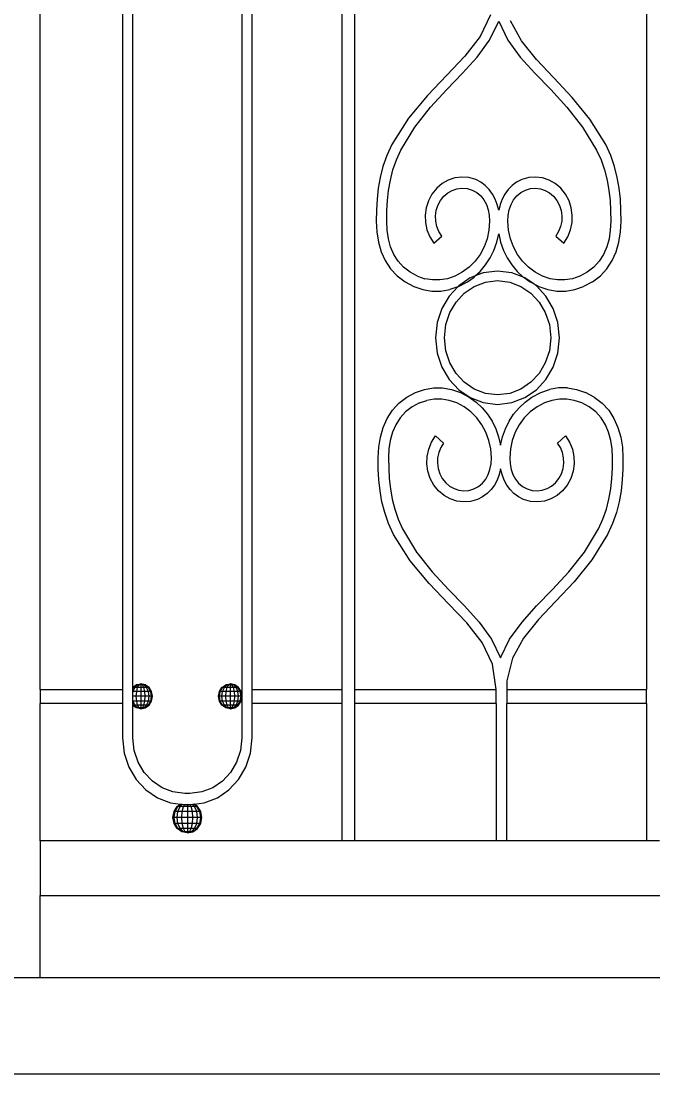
# Model space of a CAD drawing. Header units: millimetres. Extents: x 1832547 to 2001569, y -558009 to -417808.
# Drawn here: x 1896985 to 1897446, y -523644 to -522876 of the extents above; entities that cross this region are included whole.
import ezdxf

# ---------------------------------------------------------------- set-up
doc = ezdxf.new("R2010")
doc.units = ezdxf.units.MM
doc.header["$MEASUREMENT"] = 0
doc.linetypes.add('CENTER', pattern=[2, 1.25, -0.25, 0.25, -0.25])
doc.layers.get('0').update_dxf_attribs({"linetype": 'CONTINUOUS'})
doc.layers.get('DEFPOINTS').update_dxf_attribs({"linetype": 'CONTINUOUS'})
for name, color, linetype, lineweight in [('CA.manh 08', 8, 'CONTINUOUS', 9), ('CA.thay 145', 145, 'CONTINUOUS', 18), ('CA.tim 67', 67, 'CENTER', 9), ('CA_manh 08', 8, 'CONTINUOUS', 9)]:
    doc.layers.add(name, color=color, linetype=linetype, lineweight=lineweight)
doc.styles.get("Standard").update_dxf_attribs({"font": 'roman.shx'})
doc.dimstyles.new('CA 70', dxfattribs={"dimscale": 0.7, "dimtxt": 220, "dimasz": 60, "dimexe": 160, "dimexo": 0, "dimgap": 30, "dimtad": 1, "dimdec": 0, "dimrnd": 5, "dimzin": 0, "dimdsep": 46, "dimtxsty": 'Standard', "dimblk": 'ARCHTICK', "dimcen": 0.09, "dimdle": 160, "dimclrd": 256, "dimclre": 256, "dimclrt": 255, "dimadec": 0, "dimazin": 0, "dimtfac": 1, "dimtdec": 0, "dimtix": 1, "dimtmove": 2, "dimatfit": 3, "dimldrblk": 'DOT', "dimfxl": 600, "dimfxlon": 1, "dimtolj": 1, "dimtzin": 0, "dimarcsym": 0})

# ---------------------------------------------------------------- blocks, each defined once
blk = doc.blocks.new('wt45t')
at = {"layer": 'CA_manh 08'}
for p, q in [((1919481.96, -518573.66), (1919481.96, -518060.62)), ((1919541.92, -518060.62), (1919541.92, -518573.66)), ((1919549.49, -518571.89), (1919549.49, -518062)), ((1919628.94, -518062.36), (1919628.94, -518578.55)), ((1919636.51, -518573.66), (1919636.51, -518061.39)), ((1919701.68, -518061.39), (1919701.68, -518573.66)), ((1919711.13, -518573.66), (1919711.13, -518061.39)), ((1919923.75, -518061.39), (1919923.75, -518573.66)), ((1919810.14, -518081.69), (1919802.55, -518097.48)), ((1919809.47, -518100.11), (1919816.09, -518086.4)), ((1919816.09, -518086.4), (1919822.71, -518100.11)), ((1919832.75, -518100.79), (1919824.7, -518086.17)), ((1919802.55, -518097.48), (1919791.5, -518111.83)), ((1919800.47, -518112.51), (1919809.47, -518100.11)), ((1919822.71, -518100.11), (1919831.7, -518112.51)), ((1919843.64, -518114.34), (1919832.75, -518100.79)), ((1919791.5, -518111.83), (1919778.25, -518125.81)), ((1919789.81, -518124.32), (1919800.47, -518112.51)), ((1919831.7, -518112.51), (1919842.36, -518124.32)), ((1919856.28, -518127.74), (1919843.64, -518114.34)), ((1919778.25, -518125.81), (1919764.08, -518140.52)), ((1919778.2, -518136.28), (1919789.81, -518124.32)), ((1919842.36, -518124.32), (1919853.98, -518136.28)), ((1919869.62, -518141.94), (1919856.28, -518127.74)), ((1919766.33, -518149.11), (1919778.2, -518136.28)), ((1919853.98, -518136.28), (1919865.84, -518149.11)), ((1919764.08, -518140.52), (1919750.28, -518157.02)), ((1919882.57, -518157.84), (1919869.62, -518141.94)), ((1919754.94, -518163.56), (1919766.33, -518149.11)), ((1919865.84, -518149.11), (1919877.24, -518163.56)), ((1919750.28, -518157.02), (1919738.1, -518176.39)), ((1919894.07, -518176.39), (1919882.57, -518157.84)), ((1919744.71, -518180.35), (1919754.94, -518163.56)), ((1919877.24, -518163.56), (1919887.46, -518180.35)), ((1919738.1, -518176.39), (1919734.47, -518184.32)), ((1919741.48, -518187.47), (1919744.71, -518180.35)), ((1919887.46, -518180.35), (1919890.69, -518187.47)), ((1919897.7, -518184.32), (1919894.07, -518176.39)), ((1919734.47, -518184.32), (1919731.7, -518192.26)), ((1919738.97, -518194.76), (1919741.48, -518187.47)), ((1919890.69, -518187.47), (1919893.2, -518194.76)), ((1919900.48, -518192.26), (1919897.7, -518184.32)), ((1919731.7, -518192.26), (1919729.66, -518200.22)), ((1919737.11, -518202.19), (1919738.97, -518194.76)), ((1919893.2, -518194.76), (1919895.07, -518202.19)), ((1919902.51, -518200.22), (1919900.48, -518192.26)), ((1919729.66, -518200.22), (1919728.27, -518208.2)), ((1919735.8, -518209.69), (1919737.11, -518202.19)), ((1919774.87, -518204.76), (1919770.87, -518208.16)), ((1919779.34, -518202.24), (1919774.87, -518204.76)), ((1919784.15, -518200.65), (1919779.34, -518202.24)), ((1919789.16, -518200.03), (1919784.15, -518200.65)), ((1919794.25, -518200.43), (1919789.16, -518200.03)), ((1919799.29, -518201.88), (1919794.25, -518200.43)), ((1919803.02, -518203.75), (1919799.29, -518201.88)), ((1919806.31, -518206.16), (1919803.02, -518203.75)), ((1919809.15, -518209.05), (1919806.31, -518206.16)), ((1919825.87, -518206.16), (1919823.02, -518209.05)), ((1919829.15, -518203.75), (1919825.87, -518206.16)), ((1919832.88, -518201.88), (1919829.15, -518203.75)), ((1919837.92, -518200.43), (1919832.88, -518201.88)), ((1919843.01, -518200.03), (1919837.92, -518200.43)), ((1919848.03, -518200.65), (1919843.01, -518200.03)), ((1919852.83, -518202.24), (1919848.03, -518200.65)), ((1919857.3, -518204.76), (1919852.83, -518202.24)), ((1919861.31, -518208.16), (1919857.3, -518204.76)), ((1919895.07, -518202.19), (1919896.37, -518209.69)), ((1919903.91, -518208.2), (1919902.51, -518200.22)), ((1919728.27, -518208.2), (1919727.41, -518216.19)), ((1919734.98, -518217.21), (1919735.8, -518209.69)), ((1919767.46, -518212.4), (1919764.85, -518217.26)), ((1919770.87, -518208.16), (1919767.46, -518212.4)), ((1919773.63, -518217.1), (1919776.09, -518214.03)), ((1919776.09, -518214.03), (1919778.99, -518211.57)), ((1919778.99, -518211.57), (1919782.21, -518209.75)), ((1919782.21, -518209.75), (1919785.68, -518208.6)), ((1919785.68, -518208.6), (1919789.31, -518208.15)), ((1919789.31, -518208.15), (1919792.99, -518208.44)), ((1919792.99, -518208.44), (1919796.65, -518209.49)), ((1919796.65, -518209.49), (1919800.08, -518211.3)), ((1919800.08, -518211.3), (1919802.96, -518213.71)), ((1919802.96, -518213.71), (1919805.29, -518216.64)), ((1919811.55, -518212.36), (1919809.15, -518209.05)), ((1919813.51, -518216.03), (1919811.55, -518212.36)), ((1919820.62, -518212.36), (1919818.67, -518216.03)), ((1919823.02, -518209.05), (1919820.62, -518212.36)), ((1919826.88, -518216.64), (1919829.22, -518213.71)), ((1919829.22, -518213.71), (1919832.1, -518211.3)), ((1919832.1, -518211.3), (1919835.53, -518209.49)), ((1919835.53, -518209.49), (1919839.18, -518208.44)), ((1919839.18, -518208.44), (1919842.87, -518208.15)), ((1919842.87, -518208.15), (1919846.49, -518208.6)), ((1919846.49, -518208.6), (1919849.96, -518209.75)), ((1919849.96, -518209.75), (1919853.19, -518211.57)), ((1919853.19, -518211.57), (1919856.08, -518214.03)), ((1919856.08, -518214.03), (1919858.55, -518217.1)), ((1919864.72, -518212.4), (1919861.31, -518208.16)), ((1919867.32, -518217.26), (1919864.72, -518212.4)), ((1919896.37, -518209.69), (1919897.19, -518217.21)), ((1919904.76, -518216.19), (1919903.91, -518208.2)), ((1919727.41, -518216.19), (1919726.99, -518224.2)), ((1919734.56, -518224.72), (1919734.98, -518217.21)), ((1919764.85, -518217.26), (1919763.19, -518222.44)), ((1919770.54, -518224.38), (1919771.74, -518220.63)), ((1919771.74, -518220.63), (1919773.63, -518217.1)), ((1919805.29, -518216.64), (1919807.09, -518220.04)), ((1919807.09, -518220.04), (1919808.37, -518223.81)), ((1919815.02, -518219.99), (1919813.51, -518216.03)), ((1919816.09, -518224.19), (1919815.02, -518219.99)), ((1919817.15, -518219.99), (1919816.09, -518224.19)), ((1919818.67, -518216.03), (1919817.15, -518219.99)), ((1919823.81, -518223.81), (1919825.08, -518220.04)), ((1919825.08, -518220.04), (1919826.88, -518216.64)), ((1919858.55, -518217.1), (1919860.43, -518220.63)), ((1919860.43, -518220.63), (1919861.64, -518224.38)), ((1919868.98, -518222.44), (1919867.32, -518217.26)), ((1919897.19, -518217.21), (1919897.62, -518224.72)), ((1919905.19, -518224.2), (1919904.76, -518216.19)), ((1919726.99, -518224.2), (1919726.89, -518232.21)), ((1919734.46, -518232.15), (1919734.56, -518224.72)), ((1919763.19, -518222.44), (1919762.46, -518227.8)), ((1919762.46, -518227.8), (1919762.65, -518233.2)), ((1919770.01, -518228.27), (1919770.54, -518224.38)), ((1919770.16, -518232.18), (1919770.01, -518228.27)), ((1919808.37, -518223.81), (1919809.13, -518227.9)), ((1919809.13, -518227.9), (1919809.38, -518232.22)), ((1919822.79, -518232.22), (1919823.04, -518227.9)), ((1919823.04, -518227.9), (1919823.81, -518223.81)), ((1919861.64, -518224.38), (1919862.16, -518228.27)), ((1919862.16, -518228.27), (1919862.01, -518232.18)), ((1919869.72, -518227.8), (1919868.98, -518222.44)), ((1919869.53, -518233.2), (1919869.72, -518227.8)), ((1919897.62, -518224.72), (1919897.72, -518232.15)), ((1919905.28, -518232.21), (1919905.19, -518224.2)), ((1919726.89, -518232.21), (1919727.3, -518239.93)), ((1919734.78, -518238.66), (1919734.46, -518232.15)), ((1919762.65, -518233.2), (1919763.76, -518238.49)), ((1919770.97, -518236), (1919770.16, -518232.18)), ((1919772.45, -518239.65), (1919770.97, -518236)), ((1919809.38, -518232.22), (1919808.93, -518238.71)), ((1919823.24, -518238.71), (1919822.79, -518232.22)), ((1919861.2, -518236), (1919859.73, -518239.65)), ((1919862.01, -518232.18), (1919861.2, -518236)), ((1919868.41, -518238.49), (1919869.53, -518233.2)), ((1919897.72, -518232.15), (1919897.4, -518238.66)), ((1919904.87, -518239.93), (1919905.28, -518232.21)), ((1919727.3, -518239.93), (1919728.5, -518247.36)), ((1919735.72, -518244.93), (1919734.78, -518238.66)), ((1919763.76, -518238.49), (1919765.79, -518243.52)), ((1919765.79, -518243.52), (1919768.73, -518248.15)), ((1919768.73, -518248.15), (1919774.58, -518243)), ((1919774.58, -518243), (1919772.45, -518239.65)), ((1919808.93, -518238.71), (1919807.6, -518244.95)), ((1919814.68, -518247.58), (1919816.09, -518241.46)), ((1919816.09, -518241.46), (1919817.5, -518247.58)), ((1919824.57, -518244.95), (1919823.24, -518238.71)), ((1919859.73, -518239.65), (1919857.6, -518243)), ((1919857.6, -518243), (1919863.45, -518248.15)), ((1919863.45, -518248.15), (1919866.39, -518243.52)), ((1919866.39, -518243.52), (1919868.41, -518238.49)), ((1919897.4, -518238.66), (1919896.46, -518244.93)), ((1919903.68, -518247.36), (1919904.87, -518239.93)), ((1919728.5, -518247.36), (1919730.53, -518254.4)), ((1919737.33, -518250.86), (1919735.72, -518244.93)), ((1919739.67, -518256.36), (1919737.33, -518250.86)), ((1919805.44, -518250.87), (1919802.49, -518256.37)), ((1919807.6, -518244.95), (1919805.44, -518250.87)), ((1919812.6, -518253.43), (1919814.68, -518247.58)), ((1919817.5, -518247.58), (1919819.58, -518253.43)), ((1919826.74, -518250.87), (1919824.57, -518244.95)), ((1919829.68, -518256.37), (1919826.74, -518250.87)), ((1919894.84, -518250.86), (1919892.5, -518256.36)), ((1919896.46, -518244.93), (1919894.84, -518250.86)), ((1919901.65, -518254.4), (1919903.68, -518247.36)), ((1919730.53, -518254.4), (1919733.43, -518260.94)), ((1919742.8, -518261.34), (1919739.67, -518256.36)), ((1919802.49, -518256.37), (1919798.81, -518261.35)), ((1919806.55, -518264.08), (1919809.88, -518258.95)), ((1919809.88, -518258.95), (1919812.6, -518253.43)), ((1919819.58, -518253.43), (1919822.3, -518258.95)), ((1919822.3, -518258.95), (1919825.63, -518264.08)), ((1919833.37, -518261.35), (1919829.68, -518256.37)), ((1919892.5, -518256.36), (1919889.38, -518261.34)), ((1919898.75, -518260.94), (1919901.65, -518254.4)), ((1919733.43, -518260.94), (1919737.25, -518266.87)), ((1919737.25, -518266.87), (1919742.03, -518272.07)), ((1919746.75, -518265.72), (1919742.8, -518261.34)), ((1919751.59, -518269.39), (1919746.75, -518265.72)), ((1919794.44, -518265.72), (1919789.44, -518269.39)), ((1919798.81, -518261.35), (1919794.44, -518265.72)), ((1919802.64, -518268.74), (1919806.55, -518264.08)), ((1919825.63, -518264.08), (1919829.53, -518268.74)), ((1919837.73, -518265.72), (1919833.37, -518261.35)), ((1919842.74, -518269.39), (1919837.73, -518265.72)), ((1919885.42, -518265.72), (1919880.58, -518269.39)), ((1919889.38, -518261.34), (1919885.42, -518265.72)), ((1919890.15, -518272.07), (1919894.93, -518266.87)), ((1919894.93, -518266.87), (1919898.75, -518260.94)), ((1919742.03, -518272.07), (1919747.81, -518276.43)), ((1919756.94, -518272.22), (1919751.59, -518269.39)), ((1919756.94, -518272.22), (1919762.35, -518274.1)), ((1919767.79, -518275.03), (1919762.35, -518274.1)), ((1919773.25, -518275.03), (1919767.79, -518275.03)), ((1919778.7, -518274.09), (1919773.25, -518275.03)), ((1919784.1, -518272.21), (1919778.7, -518274.09)), ((1919789.44, -518269.39), (1919784.1, -518272.21)), ((1919795.36, -518273.51), (1919786.96, -518279.25)), ((1919793.23, -518276.43), (1919798.19, -518272.88)), ((1919799.03, -518272.1), (1919795.36, -518273.51)), ((1919798.19, -518272.88), (1919799.03, -518272.1)), ((1919799.03, -518272.1), (1919802.64, -518268.74)), ((1919804.87, -518269.85), (1919799.03, -518272.1)), ((1919815.23, -518268.57), (1919804.87, -518269.85)), ((1919825.6, -518269.85), (1919815.23, -518268.57)), ((1919834.58, -518273.31), (1919825.6, -518269.85)), ((1919829.53, -518268.74), (1919833.98, -518272.88)), ((1919833.98, -518272.88), (1919834.58, -518273.31)), ((1919834.58, -518273.31), (1919838.95, -518276.43)), ((1919835.11, -518273.51), (1919834.58, -518273.31)), ((1919840.84, -518277.42), (1919835.11, -518273.51)), ((1919848.07, -518272.21), (1919842.74, -518269.39)), ((1919853.48, -518274.09), (1919848.07, -518272.21)), ((1919858.92, -518275.03), (1919853.48, -518274.09)), ((1919864.38, -518275.03), (1919858.92, -518275.03)), ((1919869.83, -518274.1), (1919864.38, -518275.03)), ((1919875.23, -518272.22), (1919869.83, -518274.1)), ((1919880.58, -518269.39), (1919875.23, -518272.22)), ((1919884.37, -518276.43), (1919890.15, -518272.07)), ((1919747.81, -518276.43), (1919754.18, -518279.78)), ((1919754.18, -518279.78), (1919760.67, -518282.02)), ((1919760.67, -518282.02), (1919767.23, -518283.13)), ((1919767.23, -518283.13), (1919773.81, -518283.13)), ((1919773.81, -518283.13), (1919780.37, -518282.02)), ((1919786.28, -518279.98), (1919779.96, -518286.77)), ((1919786.28, -518279.98), (1919780.37, -518282.02)), ((1919786.96, -518279.25), (1919786.28, -518279.98)), ((1919786.28, -518279.98), (1919786.85, -518279.78)), ((1919786.85, -518279.78), (1919793.23, -518276.43)), ((1919790.99, -518284.65), (1919798.19, -518279.73)), ((1919798.19, -518279.73), (1919806.35, -518276.59)), ((1919806.35, -518276.59), (1919815.23, -518275.49)), ((1919815.23, -518275.49), (1919824.12, -518276.59)), ((1919824.12, -518276.59), (1919832.28, -518279.73)), ((1919832.28, -518279.73), (1919839.48, -518284.65)), ((1919838.95, -518276.43), (1919840.84, -518277.42)), ((1919840.84, -518277.42), (1919845.32, -518279.78)), ((1919843.51, -518279.25), (1919840.84, -518277.42)), ((1919850.51, -518286.77), (1919843.51, -518279.25)), ((1919845.32, -518279.78), (1919851.81, -518282.02)), ((1919851.81, -518282.02), (1919858.37, -518283.13)), ((1919858.37, -518283.13), (1919864.95, -518283.13)), ((1919864.95, -518283.13), (1919871.51, -518282.02)), ((1919871.51, -518282.02), (1919877.99, -518279.78)), ((1919884.37, -518276.43), (1919877.99, -518279.78)), ((1919779.96, -518286.77), (1919774.62, -518295.79)), ((1919784.99, -518291.1), (1919790.99, -518284.65)), ((1919839.48, -518284.65), (1919845.48, -518291.1)), ((1919855.85, -518295.79), (1919850.51, -518286.77)), ((1919774.62, -518295.79), (1919771.21, -518306.01)), ((1919780.41, -518298.83), (1919784.99, -518291.1)), ((1919845.48, -518291.1), (1919850.06, -518298.83)), ((1919859.26, -518306.01), (1919855.85, -518295.79)), ((1919771.21, -518306.01), (1919770.02, -518317.14)), ((1919777.49, -518307.6), (1919780.41, -518298.83)), ((1919850.06, -518298.83), (1919852.98, -518307.6)), ((1919860.45, -518317.14), (1919859.26, -518306.01)), ((1919776.46, -518317.14), (1919777.49, -518307.6)), ((1919852.98, -518307.6), (1919854.01, -518317.14)), ((1919770.02, -518317.14), (1919771.21, -518328.27)), ((1919777.49, -518326.68), (1919776.46, -518317.14)), ((1919854.01, -518317.14), (1919852.98, -518326.68)), ((1919859.26, -518328.27), (1919860.45, -518317.14)), ((1919771.21, -518328.27), (1919774.62, -518338.49)), ((1919780.41, -518335.45), (1919777.49, -518326.68)), ((1919852.98, -518326.68), (1919850.06, -518335.45)), ((1919855.85, -518338.49), (1919859.26, -518328.27)), ((1919784.99, -518343.18), (1919780.41, -518335.45)), ((1919850.06, -518335.45), (1919845.48, -518343.18)), ((1919774.62, -518338.49), (1919779.96, -518347.51)), ((1919790.99, -518349.63), (1919784.99, -518343.18)), ((1919845.48, -518343.18), (1919839.48, -518349.63)), ((1919850.51, -518347.51), (1919855.85, -518338.49)), ((1919779.96, -518347.51), (1919786.96, -518355.03)), ((1919798.19, -518354.55), (1919790.99, -518349.63)), ((1919839.48, -518349.63), (1919832.28, -518354.55)), ((1919843.51, -518355.03), (1919850.51, -518347.51)), ((1919749.16, -518360.47), (1919755.54, -518357.12)), ((1919755.54, -518357.12), (1919762.02, -518354.89)), ((1919762.02, -518354.89), (1919768.58, -518353.77)), ((1919768.58, -518353.77), (1919775.16, -518353.77)), ((1919775.16, -518353.77), (1919781.72, -518354.89)), ((1919781.72, -518354.89), (1919788.21, -518357.12)), ((1919786.96, -518355.03), (1919795.36, -518360.77)), ((1919788.21, -518357.12), (1919794.58, -518360.47)), ((1919806.35, -518357.69), (1919798.19, -518354.55)), ((1919815.23, -518358.79), (1919806.35, -518357.69)), ((1919824.12, -518357.69), (1919815.23, -518358.79)), ((1919832.28, -518354.55), (1919824.12, -518357.69)), ((1919835.11, -518360.77), (1919843.51, -518355.03)), ((1919840.3, -518360.47), (1919846.68, -518357.12)), ((1919846.68, -518357.12), (1919853.16, -518354.89)), ((1919859.72, -518353.77), (1919853.16, -518354.89)), ((1919866.3, -518353.77), (1919859.72, -518353.77)), ((1919866.3, -518353.77), (1919872.86, -518354.89)), ((1919872.86, -518354.89), (1919879.35, -518357.12)), ((1919885.72, -518360.47), (1919879.35, -518357.12)), ((1919738.6, -518370.04), (1919743.38, -518364.84)), ((1919743.38, -518364.84), (1919749.16, -518360.47)), ((1919752.95, -518367.51), (1919748.11, -518371.18)), ((1919758.29, -518364.69), (1919752.95, -518367.51)), ((1919758.29, -518364.69), (1919763.7, -518362.81)), ((1919769.15, -518361.87), (1919763.7, -518362.81)), ((1919774.61, -518361.87), (1919769.15, -518361.87)), ((1919780.05, -518362.81), (1919774.61, -518361.87)), ((1919785.45, -518364.69), (1919780.05, -518362.81)), ((1919790.79, -518367.51), (1919785.45, -518364.69)), ((1919795.8, -518371.18), (1919790.79, -518367.51)), ((1919794.58, -518360.47), (1919799.55, -518364.02)), ((1919795.36, -518360.77), (1919804.87, -518364.42)), ((1919799.55, -518364.02), (1919804, -518368.16)), ((1919804.87, -518364.42), (1919815.23, -518365.71)), ((1919815.23, -518365.71), (1919825.6, -518364.42)), ((1919825.6, -518364.42), (1919835.11, -518360.77)), ((1919830.89, -518368.16), (1919835.34, -518364.02)), ((1919835.34, -518364.02), (1919840.3, -518360.47)), ((1919844.09, -518367.51), (1919839.09, -518371.18)), ((1919849.43, -518364.69), (1919844.09, -518367.51)), ((1919854.83, -518362.81), (1919849.43, -518364.69)), ((1919860.28, -518361.87), (1919854.83, -518362.81)), ((1919865.74, -518361.87), (1919860.28, -518361.87)), ((1919871.18, -518362.81), (1919865.74, -518361.87)), ((1919876.59, -518364.69), (1919871.18, -518362.81)), ((1919881.93, -518367.51), (1919876.59, -518364.69)), ((1919886.78, -518371.18), (1919881.93, -518367.51)), ((1919885.72, -518360.47), (1919891.5, -518364.84)), ((1919891.5, -518364.84), (1919896.28, -518370.04)), ((1919734.78, -518375.96), (1919738.6, -518370.04)), ((1919748.11, -518371.18), (1919744.15, -518375.56)), ((1919800.16, -518375.56), (1919795.8, -518371.18)), ((1919804, -518368.16), (1919807.9, -518372.83)), ((1919807.9, -518372.83), (1919811.23, -518377.95)), ((1919823.65, -518377.95), (1919826.98, -518372.83)), ((1919826.98, -518372.83), (1919830.89, -518368.16)), ((1919839.09, -518371.18), (1919834.72, -518375.56)), ((1919890.73, -518375.56), (1919886.78, -518371.18)), ((1919896.28, -518370.04), (1919900.1, -518375.96)), ((1919729.85, -518389.54), (1919731.88, -518382.5)), ((1919731.88, -518382.5), (1919734.78, -518375.96)), ((1919741.03, -518380.54), (1919738.69, -518386.05)), ((1919744.15, -518375.56), (1919741.03, -518380.54)), ((1919803.85, -518380.54), (1919800.16, -518375.56)), ((1919806.79, -518386.03), (1919803.85, -518380.54)), ((1919811.23, -518377.95), (1919813.95, -518383.47)), ((1919820.93, -518383.47), (1919823.65, -518377.95)), ((1919831.04, -518380.54), (1919828.09, -518386.03)), ((1919834.72, -518375.56), (1919831.04, -518380.54)), ((1919893.86, -518380.54), (1919890.73, -518375.56)), ((1919896.2, -518386.05), (1919893.86, -518380.54)), ((1919900.1, -518375.96), (1919903, -518382.5)), ((1919903, -518382.5), (1919905.03, -518389.54)), ((1919728.66, -518396.98), (1919729.85, -518389.54)), ((1919738.69, -518386.05), (1919737.07, -518391.98)), ((1919767.14, -518393.38), (1919770.08, -518388.75)), ((1919770.08, -518388.75), (1919775.93, -518393.9)), ((1919808.96, -518391.95), (1919806.79, -518386.03)), ((1919813.95, -518383.47), (1919816.03, -518389.33)), ((1919816.03, -518389.33), (1919817.44, -518395.45)), ((1919817.44, -518395.45), (1919818.85, -518389.33)), ((1919818.85, -518389.33), (1919820.93, -518383.47)), ((1919828.09, -518386.03), (1919825.93, -518391.95)), ((1919858.95, -518393.9), (1919864.8, -518388.75)), ((1919864.8, -518388.75), (1919867.74, -518393.38)), ((1919897.81, -518391.98), (1919896.2, -518386.05)), ((1919905.03, -518389.54), (1919906.23, -518396.98)), ((1919728.24, -518404.69), (1919728.66, -518396.98)), ((1919736.13, -518398.24), (1919735.81, -518404.75)), ((1919737.07, -518391.98), (1919736.13, -518398.24)), ((1919765.12, -518398.41), (1919767.14, -518393.38)), ((1919773.8, -518397.26), (1919772.33, -518400.9)), ((1919775.93, -518393.9), (1919773.8, -518397.26)), ((1919810.29, -518398.2), (1919808.96, -518391.95)), ((1919810.74, -518404.68), (1919810.29, -518398.2)), ((1919824.6, -518398.2), (1919824.14, -518404.68)), ((1919825.93, -518391.95), (1919824.6, -518398.2)), ((1919861.08, -518397.26), (1919858.95, -518393.9)), ((1919862.55, -518400.9), (1919861.08, -518397.26)), ((1919867.74, -518393.38), (1919869.77, -518398.41)), ((1919898.75, -518398.24), (1919897.81, -518391.98)), ((1919899.07, -518404.75), (1919898.75, -518398.24)), ((1919906.23, -518396.98), (1919906.64, -518404.69)), ((1919728.34, -518412.71), (1919728.24, -518404.69)), ((1919735.81, -518404.75), (1919735.91, -518412.18)), ((1919763.81, -518409.1), (1919764, -518403.7)), ((1919764, -518403.7), (1919765.12, -518398.41)), ((1919771.52, -518404.73), (1919771.37, -518408.63)), ((1919772.33, -518400.9), (1919771.52, -518404.73)), ((1919810.48, -518409.01), (1919810.74, -518404.68)), ((1919824.14, -518404.68), (1919824.4, -518409.01)), ((1919863.37, -518404.73), (1919862.55, -518400.9)), ((1919863.52, -518408.63), (1919863.37, -518404.73)), ((1919869.77, -518398.41), (1919870.88, -518403.7)), ((1919870.88, -518403.7), (1919871.07, -518409.1)), ((1919898.97, -518412.18), (1919899.07, -518404.75)), ((1919906.64, -518404.69), (1919906.54, -518412.71)), ((1919728.77, -518420.71), (1919728.34, -518412.71)), ((1919735.91, -518412.18), (1919736.34, -518419.69)), ((1919764.54, -518414.46), (1919763.81, -518409.1)), ((1919771.37, -518408.63), (1919771.89, -518412.52)), ((1919771.89, -518412.52), (1919773.1, -518416.28)), ((1919808.45, -518416.87), (1919809.72, -518413.09)), ((1919809.72, -518413.09), (1919810.48, -518409.01)), ((1919817.44, -518412.71), (1919816.38, -518416.91)), ((1919818.51, -518416.91), (1919817.44, -518412.71)), ((1919824.4, -518409.01), (1919825.16, -518413.09)), ((1919825.16, -518413.09), (1919826.44, -518416.87)), ((1919861.79, -518416.28), (1919862.99, -518412.52)), ((1919862.99, -518412.52), (1919863.52, -518408.63)), ((1919871.07, -518409.1), (1919870.34, -518414.46)), ((1919898.55, -518419.69), (1919898.97, -518412.18)), ((1919906.54, -518412.71), (1919906.12, -518420.71)), ((1919729.62, -518428.7), (1919728.77, -518420.71)), ((1919736.34, -518419.69), (1919737.16, -518427.22)), ((1919766.21, -518419.65), (1919764.54, -518414.46)), ((1919768.81, -518424.51), (1919766.21, -518419.65)), ((1919773.1, -518416.28), (1919774.98, -518419.8)), ((1919774.98, -518419.8), (1919777.45, -518422.87)), ((1919804.31, -518423.19), (1919806.65, -518420.26)), ((1919806.65, -518420.26), (1919808.45, -518416.87)), ((1919814.86, -518420.88), (1919812.91, -518424.54)), ((1919816.38, -518416.91), (1919814.86, -518420.88)), ((1919820.02, -518420.88), (1919818.51, -518416.91)), ((1919821.98, -518424.54), (1919820.02, -518420.88)), ((1919826.44, -518416.87), (1919828.24, -518420.26)), ((1919828.24, -518420.26), (1919830.57, -518423.19)), ((1919857.44, -518422.87), (1919859.9, -518419.8)), ((1919859.9, -518419.8), (1919861.79, -518416.28)), ((1919868.67, -518419.65), (1919866.07, -518424.51)), ((1919870.34, -518414.46), (1919868.67, -518419.65)), ((1919897.73, -518427.22), (1919898.55, -518419.69)), ((1919906.12, -518420.71), (1919905.26, -518428.7)), ((1919731.02, -518436.68), (1919729.62, -518428.7)), ((1919737.16, -518427.22), (1919738.46, -518434.72)), ((1919772.22, -518428.75), (1919768.81, -518424.51)), ((1919776.23, -518432.15), (1919772.22, -518428.75)), ((1919777.45, -518422.87), (1919780.34, -518425.33)), ((1919780.34, -518425.33), (1919783.57, -518427.16)), ((1919783.57, -518427.16), (1919787.04, -518428.3)), ((1919787.04, -518428.3), (1919790.66, -518428.75)), ((1919790.66, -518428.75), (1919794.35, -518428.46)), ((1919794.35, -518428.46), (1919798, -518427.41)), ((1919798, -518427.41), (1919801.43, -518425.6)), ((1919801.43, -518425.6), (1919804.31, -518423.19)), ((1919810.51, -518427.85), (1919807.66, -518430.74)), ((1919812.91, -518424.54), (1919810.51, -518427.85)), ((1919824.38, -518427.85), (1919821.98, -518424.54)), ((1919827.22, -518430.74), (1919824.38, -518427.85)), ((1919830.57, -518423.19), (1919833.45, -518425.6)), ((1919833.45, -518425.6), (1919836.88, -518427.41)), ((1919836.88, -518427.41), (1919840.54, -518428.46)), ((1919840.54, -518428.46), (1919844.22, -518428.75)), ((1919844.22, -518428.75), (1919847.84, -518428.3)), ((1919847.84, -518428.3), (1919851.32, -518427.16)), ((1919851.32, -518427.16), (1919854.54, -518425.33)), ((1919854.54, -518425.33), (1919857.44, -518422.87)), ((1919862.66, -518428.75), (1919858.66, -518432.15)), ((1919866.07, -518424.51), (1919862.66, -518428.75)), ((1919896.42, -518434.72), (1919897.73, -518427.22)), ((1919905.26, -518428.7), (1919903.87, -518436.68)), ((1919738.46, -518434.72), (1919740.33, -518442.14)), ((1919780.7, -518434.66), (1919776.23, -518432.15)), ((1919785.5, -518436.25), (1919780.7, -518434.66)), ((1919790.51, -518436.87), (1919785.5, -518436.25)), ((1919795.61, -518436.48), (1919790.51, -518436.87)), ((1919800.65, -518435.03), (1919795.61, -518436.48)), ((1919804.37, -518433.16), (1919800.65, -518435.03)), ((1919807.66, -518430.74), (1919804.37, -518433.16)), ((1919830.51, -518433.16), (1919827.22, -518430.74)), ((1919834.24, -518435.03), (1919830.51, -518433.16)), ((1919839.28, -518436.48), (1919834.24, -518435.03)), ((1919844.37, -518436.87), (1919839.28, -518436.48)), ((1919849.38, -518436.25), (1919844.37, -518436.87)), ((1919854.19, -518434.66), (1919849.38, -518436.25)), ((1919858.66, -518432.15), (1919854.19, -518434.66)), ((1919894.56, -518442.14), (1919896.42, -518434.72)), ((1919733.05, -518444.64), (1919731.02, -518436.68)), ((1919740.33, -518442.14), (1919742.83, -518449.43)), ((1919892.05, -518449.43), (1919894.56, -518442.14)), ((1919903.87, -518436.68), (1919901.83, -518444.64)), ((1919735.83, -518452.58), (1919733.05, -518444.64)), ((1919742.83, -518449.43), (1919746.07, -518456.55)), ((1919888.82, -518456.55), (1919892.05, -518449.43)), ((1919901.83, -518444.64), (1919899.05, -518452.58)), ((1919739.46, -518460.51), (1919735.83, -518452.58)), ((1919746.07, -518456.55), (1919756.29, -518473.34)), ((1919878.59, -518473.34), (1919888.82, -518456.55)), ((1919899.05, -518452.58), (1919895.43, -518460.51)), ((1919751.63, -518479.89), (1919739.46, -518460.51)), ((1919895.43, -518460.51), (1919883.92, -518479.06)), ((1919756.29, -518473.34), (1919767.69, -518487.79)), ((1919867.2, -518487.79), (1919878.59, -518473.34)), ((1919765.44, -518496.39), (1919751.63, -518479.89)), ((1919883.92, -518479.06), (1919870.97, -518494.97)), ((1919767.69, -518487.79), (1919779.55, -518500.63)), ((1919855.33, -518500.63), (1919867.2, -518487.79)), ((1919779.6, -518511.09), (1919765.44, -518496.39)), ((1919870.97, -518494.97), (1919857.64, -518509.16)), ((1919779.55, -518500.63), (1919791.17, -518512.58)), ((1919843.72, -518512.58), (1919855.33, -518500.63)), ((1919792.85, -518525.07), (1919779.6, -518511.09)), ((1919791.17, -518512.58), (1919801.83, -518524.39)), ((1919833.06, -518524.39), (1919843.72, -518512.58)), ((1919857.64, -518509.16), (1919844.99, -518522.56)), ((1919803.91, -518539.42), (1919792.85, -518525.07)), ((1919801.83, -518524.39), (1919810.82, -518536.79)), ((1919824.06, -518536.79), (1919833.06, -518524.39)), ((1919844.99, -518522.56), (1919834.11, -518536.11)), ((1919834.11, -518536.11), (1919826.06, -518550.73)), ((1919811.49, -518555.21), (1919803.91, -518539.42)), ((1919810.82, -518536.79), (1919817.44, -518550.5)), ((1919817.44, -518550.5), (1919824.06, -518536.79)), ((1919826.06, -518550.73), (1919821.9, -518567.35)), ((1919814.34, -518573.52), (1919811.49, -518555.21)), ((1919481.96, -518573.66), (1919541.92, -518573.66)), ((1919481.96, -518573.66), (1919481.96, -518583.82)), ((1919541.92, -518573.66), (1919541.92, -518583.82)), ((1919549.49, -518571.89), (1919551.99, -518570.1)), ((1919549.49, -518572.08), (1919549.49, -518571.89)), ((1919549.68, -518572.08), (1919549.49, -518572.08)), ((1919549.49, -518572.42), (1919549.68, -518572.08)), ((1919549.49, -518572.42), (1919549.49, -518572.08)), ((1919549.49, -518575.05), (1919549.49, -518572.42)), ((1919549.68, -518572.08), (1919552.24, -518570.1)), ((1919550.99, -518572.08), (1919549.68, -518572.08)), ((1919549.68, -518575.05), (1919550.99, -518572.08)), ((1919550.99, -518572.08), (1919552.94, -518570.1)), ((1919552.94, -518572.08), (1919550.99, -518572.08)), ((1919551.99, -518570.1), (1919555.25, -518569.41)), ((1919552.24, -518570.1), (1919551.99, -518570.1)), ((1919552.24, -518570.1), (1919555.25, -518569.41)), ((1919552.94, -518570.1), (1919552.24, -518570.1)), ((1919552.24, -518575.05), (1919552.94, -518572.08)), ((1919552.94, -518570.1), (1919555.25, -518569.41)), ((1919554, -518570.1), (1919552.94, -518570.1)), ((1919552.94, -518572.08), (1919554, -518570.1)), ((1919555.25, -518572.08), (1919552.94, -518572.08)), ((1919554, -518570.1), (1919555.25, -518569.41)), ((1919555.25, -518570.1), (1919554, -518570.1)), ((1919555.25, -518569.41), (1919555.25, -518570.1)), ((1919558.5, -518570.1), (1919555.25, -518569.41)), ((1919558.26, -518570.1), (1919555.25, -518569.41)), ((1919557.55, -518570.1), (1919555.25, -518569.41)), ((1919556.49, -518570.1), (1919555.25, -518569.41)), ((1919556.49, -518570.1), (1919555.25, -518570.1)), ((1919555.25, -518570.1), (1919555.25, -518572.08)), ((1919557.55, -518572.08), (1919555.25, -518572.08)), ((1919555.25, -518572.08), (1919555.25, -518575.05)), ((1919557.55, -518570.1), (1919556.49, -518570.1)), ((1919557.55, -518572.08), (1919556.49, -518570.1)), ((1919558.26, -518570.1), (1919557.55, -518570.1)), ((1919559.5, -518572.08), (1919557.55, -518570.1)), ((1919559.5, -518572.08), (1919557.55, -518572.08)), ((1919558.26, -518575.05), (1919557.55, -518572.08)), ((1919558.26, -518570.1), (1919558.5, -518570.1)), ((1919560.81, -518572.08), (1919558.26, -518570.1)), ((1919561.26, -518572.08), (1919558.5, -518570.1)), ((1919560.81, -518572.08), (1919559.5, -518572.08)), ((1919560.81, -518575.05), (1919559.5, -518572.08)), ((1919561.26, -518572.08), (1919560.81, -518572.08)), ((1919562.51, -518575.05), (1919560.81, -518572.08)), ((1919563.11, -518575.05), (1919561.26, -518572.08)), ((1919612.57, -518575.05), (1919614.41, -518572.08)), ((1919613.16, -518575.05), (1919614.87, -518572.08)), ((1919614.41, -518572.08), (1919617.17, -518570.1)), ((1919614.87, -518572.08), (1919614.41, -518572.08)), ((1919614.87, -518572.08), (1919617.42, -518570.1)), ((1919616.17, -518572.08), (1919614.87, -518572.08)), ((1919614.87, -518575.05), (1919616.17, -518572.08)), ((1919616.17, -518572.08), (1919618.13, -518570.1)), ((1919618.13, -518572.08), (1919616.17, -518572.08)), ((1919617.17, -518570.1), (1919620.43, -518569.41)), ((1919617.42, -518570.1), (1919617.17, -518570.1)), ((1919617.42, -518570.1), (1919620.43, -518569.41)), ((1919618.13, -518570.1), (1919617.42, -518570.1)), ((1919617.42, -518575.05), (1919618.13, -518572.08)), ((1919618.13, -518570.1), (1919620.43, -518569.41)), ((1919619.18, -518570.1), (1919618.13, -518570.1)), ((1919618.13, -518572.08), (1919619.18, -518570.1)), ((1919620.43, -518572.08), (1919618.13, -518572.08)), ((1919619.18, -518570.1), (1919620.43, -518569.41)), ((1919620.43, -518570.1), (1919619.18, -518570.1)), ((1919620.43, -518569.41), (1919620.43, -518570.1)), ((1919623.69, -518570.1), (1919620.43, -518569.41)), ((1919623.44, -518570.1), (1919620.43, -518569.41)), ((1919622.73, -518570.1), (1919620.43, -518569.41)), ((1919621.68, -518570.1), (1919620.43, -518569.41)), ((1919621.68, -518570.1), (1919620.43, -518570.1)), ((1919620.43, -518570.1), (1919620.43, -518572.08)), ((1919622.73, -518572.08), (1919620.43, -518572.08)), ((1919620.43, -518572.08), (1919620.43, -518575.05)), ((1919622.73, -518570.1), (1919621.68, -518570.1)), ((1919622.73, -518572.08), (1919621.68, -518570.1)), ((1919623.44, -518570.1), (1919622.73, -518570.1)), ((1919624.69, -518572.08), (1919622.73, -518570.1)), ((1919624.69, -518572.08), (1919622.73, -518572.08)), ((1919623.44, -518575.05), (1919622.73, -518572.08)), ((1919623.44, -518570.1), (1919623.69, -518570.1)), ((1919625.99, -518572.08), (1919623.44, -518570.1)), ((1919626.45, -518572.08), (1919623.69, -518570.1)), ((1919625.99, -518572.08), (1919624.69, -518572.08)), ((1919625.99, -518575.05), (1919624.69, -518572.08)), ((1919626.45, -518572.08), (1919625.99, -518572.08)), ((1919627.7, -518575.05), (1919625.99, -518572.08)), ((1919628.29, -518575.05), (1919626.45, -518572.08)), ((1919636.51, -518583.82), (1919636.51, -518573.66)), ((1919636.51, -518573.66), (1919701.68, -518573.66)), ((1919701.68, -518573.66), (1919701.68, -518583.82)), ((1919711.13, -518583.82), (1919711.13, -518573.66)), ((1919711.13, -518573.66), (1919814.34, -518573.66)), ((1919814.34, -518573.52), (1919814.34, -518573.66)), ((1919814.34, -518583.82), (1919814.34, -518573.66)), ((1919821.9, -518567.35), (1919821.9, -518573.66)), ((1919821.9, -518573.66), (1919923.75, -518573.66)), ((1919821.9, -518573.66), (1919821.9, -518583.82)), ((1919923.75, -518583.82), (1919923.75, -518573.66)), ((1919549.68, -518575.05), (1919549.49, -518575.05)), ((1919549.49, -518576.52), (1919549.68, -518575.05)), ((1919549.49, -518576.52), (1919549.49, -518575.05)), ((1919549.49, -518578.55), (1919549.49, -518576.52)), ((1919551.99, -518578.55), (1919549.49, -518578.55)), ((1919549.49, -518580.58), (1919549.49, -518578.55)), ((1919549.68, -518582.05), (1919549.49, -518580.58)), ((1919549.49, -518582.05), (1919549.49, -518580.58)), ((1919549.68, -518582.05), (1919549.49, -518582.05)), ((1919549.49, -518584.68), (1919549.49, -518582.05)), ((1919552.24, -518575.05), (1919549.68, -518575.05)), ((1919552.24, -518582.05), (1919549.68, -518582.05)), ((1919550.99, -518585.02), (1919549.68, -518582.05)), ((1919551.99, -518578.55), (1919552.24, -518575.05)), ((1919555.25, -518578.55), (1919551.99, -518578.55)), ((1919552.24, -518582.05), (1919551.99, -518578.55)), ((1919555.25, -518575.05), (1919552.24, -518575.05)), ((1919555.25, -518582.05), (1919552.24, -518582.05)), ((1919552.94, -518585.02), (1919552.24, -518582.05)), ((1919558.26, -518575.05), (1919555.25, -518575.05)), ((1919555.25, -518575.05), (1919555.25, -518578.55)), ((1919558.5, -518578.55), (1919555.25, -518578.55)), ((1919555.25, -518578.55), (1919555.25, -518582.05)), ((1919558.26, -518582.05), (1919555.25, -518582.05)), ((1919555.25, -518582.05), (1919555.25, -518585.02)), ((1919557.55, -518585.02), (1919558.26, -518582.05)), ((1919560.81, -518575.05), (1919558.26, -518575.05)), ((1919558.5, -518578.55), (1919558.26, -518575.05)), ((1919558.26, -518582.05), (1919558.5, -518578.55)), ((1919560.81, -518582.05), (1919558.26, -518582.05)), ((1919561.26, -518578.55), (1919558.5, -518578.55)), ((1919559.5, -518585.02), (1919560.81, -518582.05)), ((1919562.51, -518575.05), (1919560.81, -518575.05)), ((1919561.26, -518578.55), (1919560.81, -518575.05)), ((1919560.81, -518582.05), (1919561.26, -518578.55)), ((1919562.51, -518582.05), (1919560.81, -518582.05)), ((1919560.81, -518585.02), (1919562.51, -518582.05)), ((1919563.11, -518578.55), (1919561.26, -518578.55)), ((1919561.26, -518585.02), (1919563.11, -518582.05)), ((1919563.11, -518575.05), (1919562.51, -518575.05)), ((1919563.11, -518578.55), (1919562.51, -518575.05)), ((1919562.51, -518582.05), (1919563.11, -518578.55)), ((1919563.11, -518582.05), (1919562.51, -518582.05)), ((1919563.76, -518578.55), (1919563.11, -518575.05)), ((1919563.76, -518578.55), (1919563.11, -518578.55)), ((1919563.11, -518582.05), (1919563.76, -518578.55)), ((1919611.92, -518578.55), (1919612.57, -518575.05)), ((1919612.57, -518578.55), (1919611.92, -518578.55)), ((1919612.57, -518582.05), (1919611.92, -518578.55)), ((1919613.16, -518575.05), (1919612.57, -518575.05)), ((1919612.57, -518578.55), (1919613.16, -518575.05)), ((1919614.41, -518578.55), (1919612.57, -518578.55)), ((1919613.16, -518582.05), (1919612.57, -518578.55)), ((1919613.16, -518582.05), (1919612.57, -518582.05)), ((1919614.41, -518585.02), (1919612.57, -518582.05)), ((1919614.87, -518575.05), (1919613.16, -518575.05)), ((1919614.87, -518582.05), (1919613.16, -518582.05)), ((1919614.87, -518585.02), (1919613.16, -518582.05)), ((1919614.41, -518578.55), (1919614.87, -518575.05)), ((1919617.17, -518578.55), (1919614.41, -518578.55)), ((1919614.87, -518582.05), (1919614.41, -518578.55)), ((1919617.42, -518575.05), (1919614.87, -518575.05)), ((1919617.42, -518582.05), (1919614.87, -518582.05)), ((1919616.17, -518585.02), (1919614.87, -518582.05)), ((1919617.17, -518578.55), (1919617.42, -518575.05)), ((1919620.43, -518578.55), (1919617.17, -518578.55)), ((1919617.42, -518582.05), (1919617.17, -518578.55)), ((1919620.43, -518575.05), (1919617.42, -518575.05)), ((1919620.43, -518582.05), (1919617.42, -518582.05)), ((1919618.13, -518585.02), (1919617.42, -518582.05)), ((1919623.44, -518575.05), (1919620.43, -518575.05)), ((1919620.43, -518575.05), (1919620.43, -518578.55)), ((1919623.69, -518578.55), (1919620.43, -518578.55)), ((1919620.43, -518578.55), (1919620.43, -518582.05)), ((1919623.44, -518582.05), (1919620.43, -518582.05)), ((1919620.43, -518582.05), (1919620.43, -518585.02)), ((1919622.73, -518585.02), (1919623.44, -518582.05)), ((1919625.99, -518575.05), (1919623.44, -518575.05)), ((1919623.69, -518578.55), (1919623.44, -518575.05)), ((1919623.44, -518582.05), (1919623.69, -518578.55)), ((1919625.99, -518582.05), (1919623.44, -518582.05)), ((1919626.45, -518578.55), (1919623.69, -518578.55)), ((1919624.69, -518585.02), (1919625.99, -518582.05)), ((1919627.7, -518575.05), (1919625.99, -518575.05)), ((1919626.45, -518578.55), (1919625.99, -518575.05)), ((1919625.99, -518582.05), (1919626.45, -518578.55)), ((1919627.7, -518582.05), (1919625.99, -518582.05)), ((1919625.99, -518585.02), (1919627.7, -518582.05)), ((1919628.29, -518578.55), (1919626.45, -518578.55)), ((1919626.45, -518585.02), (1919628.29, -518582.05)), ((1919628.29, -518575.05), (1919627.7, -518575.05)), ((1919628.29, -518578.55), (1919627.7, -518575.05)), ((1919627.7, -518582.05), (1919628.29, -518578.55)), ((1919628.29, -518582.05), (1919627.7, -518582.05)), ((1919628.94, -518578.55), (1919628.29, -518575.05)), ((1919628.94, -518578.55), (1919628.29, -518578.55)), ((1919628.29, -518582.05), (1919628.94, -518578.55)), ((1919628.94, -518578.55), (1919628.94, -518608.69)), ((1919541.92, -518583.82), (1919481.96, -518583.82)), ((1919481.96, -518683.82), (1919481.96, -518583.82)), ((1919541.92, -518583.82), (1919541.92, -518608.73)), ((1919549.68, -518585.02), (1919549.49, -518584.68)), ((1919549.49, -518585.02), (1919549.49, -518584.68)), ((1919549.68, -518585.02), (1919549.49, -518585.02)), ((1919549.49, -518585.21), (1919549.49, -518585.02)), ((1919551.99, -518587), (1919549.49, -518585.21)), ((1919549.49, -518608.69), (1919549.49, -518585.21)), ((1919550.99, -518585.02), (1919549.68, -518585.02)), ((1919552.24, -518587), (1919549.68, -518585.02)), ((1919552.94, -518585.02), (1919550.99, -518585.02)), ((1919552.94, -518587), (1919550.99, -518585.02)), ((1919552.24, -518587), (1919551.99, -518587)), ((1919555.25, -518587.69), (1919551.99, -518587)), ((1919552.94, -518587), (1919552.24, -518587)), ((1919555.25, -518587.69), (1919552.24, -518587)), ((1919555.25, -518585.02), (1919552.94, -518585.02)), ((1919554, -518587), (1919552.94, -518585.02)), ((1919554, -518587), (1919552.94, -518587)), ((1919555.25, -518587.69), (1919552.94, -518587)), ((1919555.25, -518587), (1919554, -518587)), ((1919555.25, -518587.69), (1919554, -518587)), ((1919557.55, -518585.02), (1919555.25, -518585.02)), ((1919555.25, -518585.02), (1919555.25, -518587)), ((1919556.49, -518587), (1919555.25, -518587)), ((1919555.25, -518587), (1919555.25, -518587.69)), ((1919555.25, -518587.69), (1919558.5, -518587)), ((1919555.25, -518587.69), (1919558.26, -518587)), ((1919555.25, -518587.69), (1919557.55, -518587)), ((1919555.25, -518587.69), (1919556.49, -518587)), ((1919556.49, -518587), (1919557.55, -518585.02)), ((1919557.55, -518587), (1919556.49, -518587)), ((1919559.5, -518585.02), (1919557.55, -518585.02)), ((1919557.55, -518587), (1919559.5, -518585.02)), ((1919558.26, -518587), (1919557.55, -518587)), ((1919558.26, -518587), (1919560.81, -518585.02)), ((1919558.5, -518587), (1919558.26, -518587)), ((1919558.5, -518587), (1919561.26, -518585.02)), ((1919560.81, -518585.02), (1919559.5, -518585.02)), ((1919560.81, -518585.02), (1919561.26, -518585.02)), ((1919614.87, -518585.02), (1919614.41, -518585.02)), ((1919617.17, -518587), (1919614.41, -518585.02)), ((1919616.17, -518585.02), (1919614.87, -518585.02)), ((1919617.42, -518587), (1919614.87, -518585.02)), ((1919618.13, -518585.02), (1919616.17, -518585.02)), ((1919618.13, -518587), (1919616.17, -518585.02)), ((1919617.42, -518587), (1919617.17, -518587)), ((1919620.43, -518587.69), (1919617.17, -518587)), ((1919618.13, -518587), (1919617.42, -518587)), ((1919620.43, -518587.69), (1919617.42, -518587)), ((1919620.43, -518585.02), (1919618.13, -518585.02)), ((1919619.18, -518587), (1919618.13, -518585.02)), ((1919619.18, -518587), (1919618.13, -518587)), ((1919620.43, -518587.69), (1919618.13, -518587)), ((1919620.43, -518587), (1919619.18, -518587)), ((1919620.43, -518587.69), (1919619.18, -518587)), ((1919622.73, -518585.02), (1919620.43, -518585.02)), ((1919620.43, -518585.02), (1919620.43, -518587)), ((1919621.68, -518587), (1919620.43, -518587)), ((1919620.43, -518587), (1919620.43, -518587.69)), ((1919620.43, -518587.69), (1919623.69, -518587)), ((1919620.43, -518587.69), (1919623.44, -518587)), ((1919620.43, -518587.69), (1919622.73, -518587)), ((1919620.43, -518587.69), (1919621.68, -518587)), ((1919621.68, -518587), (1919622.73, -518585.02)), ((1919622.73, -518587), (1919621.68, -518587)), ((1919624.69, -518585.02), (1919622.73, -518585.02)), ((1919622.73, -518587), (1919624.69, -518585.02)), ((1919623.44, -518587), (1919622.73, -518587)), ((1919623.44, -518587), (1919625.99, -518585.02)), ((1919623.69, -518587), (1919623.44, -518587)), ((1919623.69, -518587), (1919626.45, -518585.02)), ((1919625.99, -518585.02), (1919624.69, -518585.02)), ((1919625.99, -518585.02), (1919626.45, -518585.02)), ((1919701.68, -518583.82), (1919636.51, -518583.82)), ((1919636.51, -518608.73), (1919636.51, -518583.82)), ((1919701.68, -518583.82), (1919701.68, -518683.82)), ((1919814.34, -518583.82), (1919711.13, -518583.82)), ((1919711.13, -518683.82), (1919711.13, -518583.82)), ((1919814.34, -518583.82), (1919814.34, -518683.82)), ((1919923.75, -518583.82), (1919821.9, -518583.82)), ((1919821.9, -518683.82), (1919821.9, -518583.82)), ((1919923.75, -518583.82), (1919923.75, -518683.82)), ((1919541.92, -518608.73), (1919543.12, -518619.9)), ((1919550.49, -518618.01), (1919549.49, -518608.69)), ((1919628.94, -518608.69), (1919627.94, -518618.01)), ((1919635.31, -518619.9), (1919636.51, -518608.73)), ((1919543.12, -518619.9), (1919546.54, -518630.16)), ((1919553.34, -518626.57), (1919550.49, -518618.01)), ((1919627.94, -518618.01), (1919625.09, -518626.57)), ((1919631.89, -518630.16), (1919635.31, -518619.9)), ((1919557.82, -518634.12), (1919553.34, -518626.57)), ((1919625.09, -518626.57), (1919620.62, -518634.12)), ((1919546.54, -518630.16), (1919551.91, -518639.22)), ((1919563.68, -518640.42), (1919557.82, -518634.12)), ((1919620.62, -518634.12), (1919614.75, -518640.42)), ((1919626.53, -518639.22), (1919631.89, -518630.16)), ((1919551.91, -518639.22), (1919558.94, -518646.77)), ((1919570.71, -518645.23), (1919563.68, -518640.42)), ((1919614.75, -518640.42), (1919607.72, -518645.23)), ((1919619.5, -518646.77), (1919626.53, -518639.22)), ((1919558.94, -518646.77), (1919567.37, -518652.53)), ((1919578.68, -518648.29), (1919570.71, -518645.23)), ((1919587.36, -518649.37), (1919578.68, -518648.29)), ((1919591.08, -518649.37), (1919587.36, -518649.37)), ((1919599.76, -518648.29), (1919591.08, -518649.37)), ((1919607.72, -518645.23), (1919599.76, -518648.29)), ((1919611.06, -518652.53), (1919619.5, -518646.77)), ((1919567.37, -518652.53), (1919576.92, -518656.2)), ((1919576.92, -518656.2), (1919584.18, -518657.1)), ((1919579.5, -518662.49), (1919581.78, -518658.83)), ((1919580.24, -518662.49), (1919582.34, -518658.83)), ((1919581.78, -518658.83), (1919584.18, -518657.1)), ((1919582.34, -518658.83), (1919581.78, -518658.83)), ((1919582.34, -518658.83), (1919584.51, -518657.14)), ((1919583.95, -518658.83), (1919582.34, -518658.83)), ((1919582.34, -518662.49), (1919583.95, -518658.83)), ((1919583.95, -518658.83), (1919585.49, -518657.27)), ((1919586.37, -518658.83), (1919583.95, -518658.83)), ((1919584.18, -518657.1), (1919584.51, -518657.14)), ((1919584.51, -518657.14), (1919585.49, -518657.27)), ((1919585.49, -518657.27), (1919587.09, -518657.46)), ((1919585.49, -518662.49), (1919586.37, -518658.83)), ((1919586.37, -518658.83), (1919587.09, -518657.46)), ((1919589.21, -518658.83), (1919586.37, -518658.83)), ((1919587.09, -518657.46), (1919587.33, -518657.49)), ((1919587.33, -518657.49), (1919589.21, -518657.49)), ((1919589.21, -518657.49), (1919589.21, -518658.83)), ((1919589.21, -518657.49), (1919591.11, -518657.49)), ((1919592.06, -518658.83), (1919589.21, -518658.83)), ((1919589.21, -518658.83), (1919589.21, -518662.49)), ((1919591.11, -518657.49), (1919591.33, -518657.47)), ((1919591.33, -518657.47), (1919592.93, -518657.27)), ((1919592.06, -518658.83), (1919591.33, -518657.47)), ((1919594.47, -518658.83), (1919592.06, -518658.83)), ((1919592.93, -518662.49), (1919592.06, -518658.83)), ((1919592.93, -518657.27), (1919593.91, -518657.15)), ((1919594.47, -518658.83), (1919592.93, -518657.27)), ((1919593.91, -518657.15), (1919594.25, -518657.1)), ((1919596.08, -518658.83), (1919593.91, -518657.15)), ((1919594.25, -518657.1), (1919601.51, -518656.2)), ((1919596.65, -518658.83), (1919594.25, -518657.1)), ((1919596.08, -518658.83), (1919594.47, -518658.83)), ((1919596.08, -518662.49), (1919594.47, -518658.83)), ((1919596.65, -518658.83), (1919596.08, -518658.83)), ((1919598.19, -518662.49), (1919596.08, -518658.83)), ((1919598.93, -518662.49), (1919596.65, -518658.83)), ((1919601.51, -518656.2), (1919611.06, -518652.53)), ((1919578.7, -518666.82), (1919579.5, -518662.49)), ((1919579.5, -518666.82), (1919578.7, -518666.82)), ((1919579.5, -518671.14), (1919578.7, -518666.82)), ((1919580.24, -518662.49), (1919579.5, -518662.49)), ((1919579.5, -518666.82), (1919580.24, -518662.49)), ((1919581.78, -518666.82), (1919579.5, -518666.82)), ((1919580.24, -518671.14), (1919579.5, -518666.82)), ((1919582.34, -518662.49), (1919580.24, -518662.49)), ((1919581.78, -518666.82), (1919582.34, -518662.49)), ((1919585.19, -518666.82), (1919581.78, -518666.82)), ((1919582.34, -518671.14), (1919581.78, -518666.82)), ((1919585.49, -518662.49), (1919582.34, -518662.49)), ((1919585.19, -518666.82), (1919585.49, -518662.49)), ((1919589.21, -518666.82), (1919585.19, -518666.82)), ((1919585.49, -518671.14), (1919585.19, -518666.82)), ((1919589.21, -518662.49), (1919585.49, -518662.49)), ((1919592.93, -518662.49), (1919589.21, -518662.49)), ((1919589.21, -518662.49), (1919589.21, -518666.82)), ((1919593.24, -518666.82), (1919589.21, -518666.82)), ((1919589.21, -518666.82), (1919589.21, -518671.14)), ((1919596.08, -518662.49), (1919592.93, -518662.49)), ((1919593.24, -518666.82), (1919592.93, -518662.49)), ((1919592.93, -518671.14), (1919593.24, -518666.82)), ((1919596.65, -518666.82), (1919593.24, -518666.82)), ((1919598.19, -518662.49), (1919596.08, -518662.49)), ((1919596.65, -518666.82), (1919596.08, -518662.49)), ((1919596.08, -518671.14), (1919596.65, -518666.82)), ((1919598.93, -518666.82), (1919596.65, -518666.82)), ((1919598.93, -518662.49), (1919598.19, -518662.49)), ((1919598.93, -518666.82), (1919598.19, -518662.49)), ((1919598.19, -518671.14), (1919598.93, -518666.82)), ((1919599.73, -518666.82), (1919598.93, -518662.49)), ((1919599.73, -518666.82), (1919598.93, -518666.82)), ((1919598.93, -518671.14), (1919599.73, -518666.82)), ((1919580.24, -518671.14), (1919579.5, -518671.14)), ((1919581.78, -518674.8), (1919579.5, -518671.14)), ((1919582.34, -518671.14), (1919580.24, -518671.14)), ((1919582.34, -518674.8), (1919580.24, -518671.14)), ((1919585.49, -518671.14), (1919582.34, -518671.14)), ((1919583.95, -518674.8), (1919582.34, -518671.14)), ((1919589.21, -518671.14), (1919585.49, -518671.14)), ((1919586.37, -518674.8), (1919585.49, -518671.14)), ((1919592.93, -518671.14), (1919589.21, -518671.14)), ((1919589.21, -518671.14), (1919589.21, -518674.8)), ((1919592.06, -518674.8), (1919592.93, -518671.14)), ((1919596.08, -518671.14), (1919592.93, -518671.14)), ((1919594.47, -518674.8), (1919596.08, -518671.14)), ((1919598.19, -518671.14), (1919596.08, -518671.14)), ((1919596.08, -518674.8), (1919598.19, -518671.14)), ((1919596.65, -518674.8), (1919598.93, -518671.14)), ((1919598.93, -518671.14), (1919598.19, -518671.14)), ((1919582.34, -518674.8), (1919581.78, -518674.8)), ((1919585.19, -518677.25), (1919581.78, -518674.8)), ((1919583.95, -518674.8), (1919582.34, -518674.8)), ((1919585.49, -518677.25), (1919582.34, -518674.8)), ((1919586.37, -518674.8), (1919583.95, -518674.8)), ((1919586.37, -518677.25), (1919583.95, -518674.8)), ((1919585.49, -518677.25), (1919585.19, -518677.25)), ((1919589.21, -518678.11), (1919585.19, -518677.25)), ((1919586.37, -518677.25), (1919585.49, -518677.25)), ((1919589.21, -518678.11), (1919585.49, -518677.25)), ((1919589.21, -518674.8), (1919586.37, -518674.8)), ((1919587.67, -518677.25), (1919586.37, -518674.8)), ((1919587.67, -518677.25), (1919586.37, -518677.25)), ((1919589.21, -518678.11), (1919586.37, -518677.25)), ((1919589.21, -518677.25), (1919587.67, -518677.25)), ((1919589.21, -518678.11), (1919587.67, -518677.25)), ((1919592.06, -518674.8), (1919589.21, -518674.8)), ((1919589.21, -518674.8), (1919589.21, -518677.25)), ((1919590.75, -518677.25), (1919589.21, -518677.25)), ((1919589.21, -518677.25), (1919589.21, -518678.11)), ((1919589.21, -518678.11), (1919593.24, -518677.25)), ((1919589.21, -518678.11), (1919592.93, -518677.25)), ((1919589.21, -518678.11), (1919592.06, -518677.25)), ((1919589.21, -518678.11), (1919590.75, -518677.25)), ((1919590.75, -518677.25), (1919592.06, -518674.8)), ((1919592.06, -518677.25), (1919590.75, -518677.25)), ((1919594.47, -518674.8), (1919592.06, -518674.8)), ((1919592.06, -518677.25), (1919594.47, -518674.8)), ((1919592.93, -518677.25), (1919592.06, -518677.25)), ((1919592.93, -518677.25), (1919596.08, -518674.8)), ((1919593.24, -518677.25), (1919592.93, -518677.25)), ((1919593.24, -518677.25), (1919596.65, -518674.8)), ((1919596.08, -518674.8), (1919594.47, -518674.8)), ((1919596.08, -518674.8), (1919596.65, -518674.8)), ((1919481.96, -518683.82), (1919481.96, -518723.82)), ((1919701.68, -518683.82), (1919481.96, -518683.82)), ((1919711.13, -518683.82), (1919701.68, -518683.82)), ((1919814.34, -518683.82), (1919711.13, -518683.82)), ((1919821.9, -518683.82), (1919814.34, -518683.82)), ((1919923.75, -518683.82), (1919821.9, -518683.82)), ((1919933.21, -518683.82), (1919923.75, -518683.82)), ((1919481.96, -518783.82), (1919481.96, -518723.82)), ((1919481.96, -518723.82), (1920156.2, -518723.82)), ((1919481.96, -518783.82), (1919454.03, -518783.82)), ((1920156.2, -518783.82), (1919481.96, -518783.82)), ((1917267.72, -518853.82), (1920284.13, -518853.82))]:
    blk.add_line(p, q, dxfattribs=at)
blk = doc.blocks.new('_ArchTick')
at = {"color": 1, "linetype": 'ByBlock', "const_width": 0.15}
blk.add_lwpolyline([(-0.5, -0.5), (0.5, 0.5)], dxfattribs=at)
blk = doc.blocks.new('*D137')
at = {"layer": 'CA.manh 08', "lineweight": -2, "transparency": 16777216}
for p, q in [((1900353.83, -523531.59), (1900353.83, -524675.59)), ((1899933.83, -523643.59), (1900465.83, -523643.59)), ((1899933.83, -524563.59), (1900465.83, -524563.59))]:
    blk.add_line(p, q, dxfattribs=at)
at = {"layer": 'DEFPOINTS', "color": 0, "transparency": 16777216}
for p in [(1898958.97, -523643.59), (1897261.61, -524563.59), (1900353.83, -524563.59)]:
    blk.add_point(p, dxfattribs=at)
at = {"layer": 'CA.manh 08', "lineweight": -2, "transparency": 16777216, "xscale": 42, "yscale": 42, "zscale": 42}
for p, rotation in [((1900353.83, -523643.59), 90), ((1900353.83, -524563.59), 270)]:
    blk.add_blockref('_ArchTick', p, dxfattribs=dict(at, rotation=rotation))
at = {"layer": 'CA.manh 08', "color": 255, "transparency": 16777216, "insert": (1900255.83, -524103.59), "char_height": 154, "attachment_point": 5, "rotation": 90}
blk.add_mtext('\\A1;920', dxfattribs=at)
blk = doc.blocks.new('_DOT')
at = {"color": 1, "linetype": 'ByBlock'}
blk.add_line((-0.5, 0), (-1, 0), dxfattribs=at)
at = {"color": 1, "linetype": 'ByBlock', "const_width": 0.5}
blk.add_lwpolyline([(-0.25, 0, 1), (0.25, 0, 1)], format="xyb", close=True, dxfattribs=at)

msp = doc.modelspace()

# ---------------------------------------------------------------- linework, layer by layer
at = {"layer": 'CA.thay 145'}
msp.add_lwpolyline([(1891807.35, -523643.58), (1898381.61, -523643.59)], dxfattribs=at)
at = {"layer": 'CA.tim 67', "ltscale": 500}
msp.add_lwpolyline([(1891807.35, -523643.59), (1903156.16, -523643.59)], dxfattribs=at)

# ---------------------------------------------------------------- block references
at = {"layer": 'CA.manh 08'}
msp.add_blockref('wt45t', (-22482.52, -4789.76), dxfattribs=at)

# ---------------------------------------------------------------- dimensions: what is measured, and where the dimension line sits
dim = msp.add_linear_dim(base=(1900353.83, -524563.59), p1=(1898958.97, -523643.59), p2=(1897261.61, -524563.59), angle=90, dimstyle='CA 70', dxfattribs=at)
dim.commit()
dim.dimension.update_dxf_attribs({"geometry": '*D137', "text_midpoint": (1900255.83, -524103.59)})

doc.saveas('drawing.dxf')
